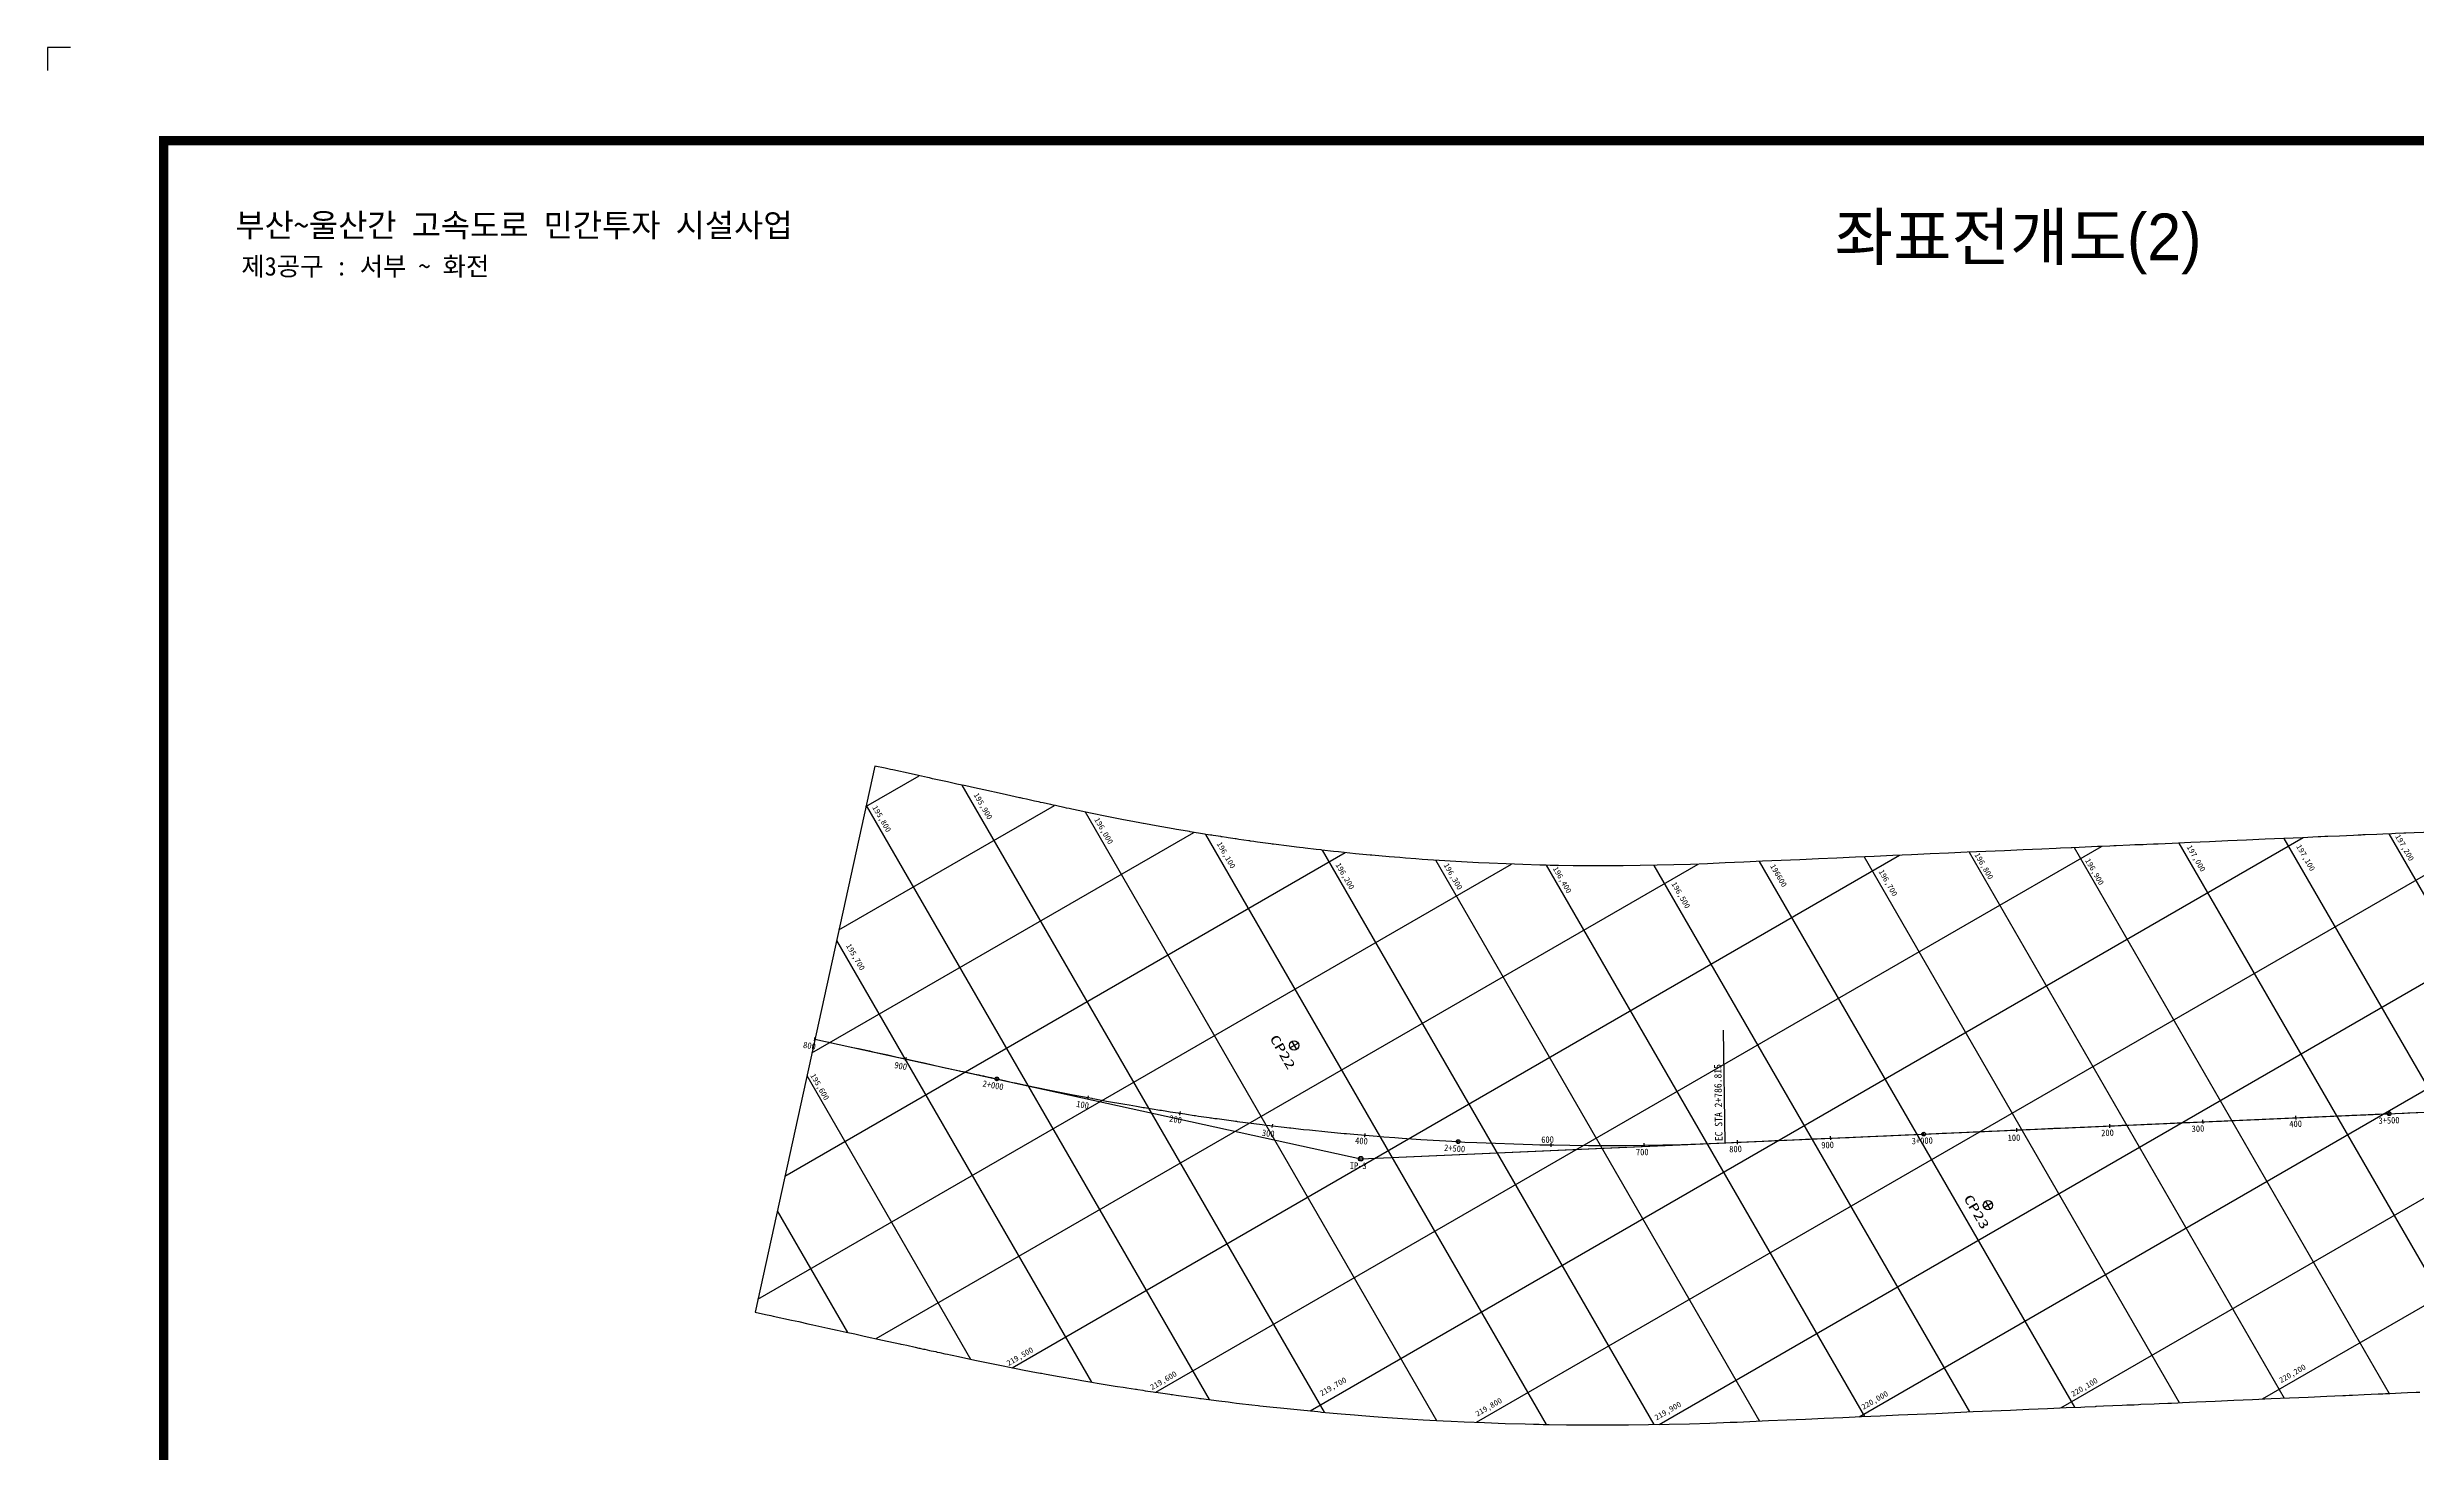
# Model space of a CAD drawing. Header units: feet. Extents: x 226743 to 230948, y 199106 to 202076.
# Drawn here: x 226743 to 229286, y 200568 to 202076 of the extents above; entities that cross this region are included whole.
import ezdxf
from ezdxf.enums import TextEntityAlignment as Align

# ---------------------------------------------------------------- set-up
doc = ezdxf.new("R2010")
doc.units = ezdxf.units.FT
doc.header["$LTSCALE"] = 10
doc.header["$MEASUREMENT"] = 0
for name, color, linetype in [('CA-ALGN-CNTL', 2, 'CONTINUOUS'), ('CA-ALGN-IPSM', 2, 'CONTINUOUS'), ('CA-ALGN-STSM', 2, 'CONTINUOUS'), ('CA-ALGN-SUBL', 1, 'CONTINUOUS'), ('CA-ALGN-SUBT', 2, 'CONTINUOUS'), ('CA-ALGN-TEXT', 3, 'CONTINUOUS'), ('CV-GRID-LINE', 1, 'CONTINUOUS'), ('CV-GRID-TEXT', 4, 'CONTINUOUS'), ('CV-SURV-SYMB', 3, 'CONTINUOUS'), ('CV-SURV-TEXT', 3, 'CONTINUOUS'), ('CX-BORD', 3, 'CONTINUOUS'), ('CX-BORD-LIN1', 4, 'CONTINUOUS'), ('CX-BORD-LIN2', 3, 'CONTINUOUS'), ('CX-BORD-TEX2', 7, 'CONTINUOUS'), ('CX-BORD-TEX3', 6, 'CONTINUOUS'), ('CX-MISC', 2, 'CONTINUOUS'), ('CZ-LIN1', 7, 'CONTINUOUS')]:
    doc.layers.add(name, color=color, linetype=linetype)
doc.styles.add('GHS', font='DotumChe.ttf')
doc.styles.add('HS', font='DotumChe.ttf')
doc.styles.add('RP2', font='DotumChe.ttf')
doc.styles.add('TB_TEXT', font='DotumChe.ttf')
doc.styles.add('TB_WBTXT', font='H2GTRE.TTF')
doc.styles.add('TB_WMTXT', font='DotumChe.ttf')

# ---------------------------------------------------------------- blocks, each defined once
blk = doc.blocks.new('CXBLKA1-KHCA')
at = {"layer": 'CX-BORD-LIN1', "const_width": 2}
blk.add_lwpolyline([(796, 0), (0, 0), (0, 554), (796, 554)], close=True, dxfattribs=at)
at = {"layer": 'CX-MISC'}
blk.add_lwpolyline([(-20, 574), (-25, 574), (-25, 569)], dxfattribs=at)
at = {"layer": 'CX-BORD-LIN1', "style": 'TB_TEXT'}
for tag, height, p in [('TR_RNUM4', 3, (285.11, 26.64)), ('TR_RDAT4', 3.5, (317.5, 27)), ('TR_DGN4', 3.5, (459.12, 27)), ('TR_CHK4', 3.5, (499.12, 27)), ('TR_APP4', 3.5, (539.12, 27)), ('TR_RNUM3', 3, (285.11, 20.64)), ('TR_RDAT3', 3.5, (317.5, 21)), ('TR_DGN3', 3.5, (459.12, 21)), ('TR_CHK3', 3.5, (499.12, 21)), ('TR_APP3', 3.5, (539.12, 21)), ('TR_RNUM2', 3, (285.11, 14.64)), ('TR_RDAT2', 3.5, (317.5, 15)), ('TR_DGN2', 3.5, (459.12, 15)), ('TR_CHK2', 3.5, (499.12, 15)), ('TR_APP2', 3.5, (539.12, 15)), ('TR_RDAT1', 3.5, (317.5, 9)), ('TR_DGN1', 3.5, (459.12, 9)), ('TR_CHK1', 3.5, (499.12, 9)), ('TR_APP1', 3.5, (539.12, 9)), ('TR_RNUM1', 3, (285.11, 8.64))]:
    blk.add_attdef(tag, text='', height=height, dxfattribs=at).set_placement(p, align=Align.MIDDLE_CENTER)
for tag, p in [('TR_RCON4', (342.3, 27)), ('TR_RCON3', (342.3, 21)), ('TR_RCON2', (342.3, 15)), ('TR_RCON1', (342.3, 9))]:
    blk.add_attdef(tag, text='', height=3.5, dxfattribs=at).set_placement(p, align=Align.MIDDLE_LEFT)
at = {"layer": 'CX-BORD-LIN2', "style": 'TB_TEXT'}
blk.add_attdef('TD_VERSION', text='', height=3, rotation=90, dxfattribs=at).set_placement((800.5, 48.01), align=Align.MIDDLE_CENTER)
at = {"layer": 'CX-BORD-TEX2', "style": 'TB_WMTXT'}
for tag, height, p in [('TB_CNAME', 5, (15.34, 531.83)), ('TB_CSCOP', 4, (16.63, 523.83))]:
    blk.add_attdef(tag, text='', height=height, dxfattribs=at).set_placement(p, align=Align.BOTTOM_LEFT)
at = {"layer": 'CX-BORD-TEX2', "style": 'TB_WBTXT'}
for tag, height, p in [('TB_MTITIL', 10, (398, 533.33)), ('TB_STITL', 7, (398, 518.33))]:
    blk.add_attdef(tag, text='', height=height, dxfattribs=at).set_placement(p, align=Align.MIDDLE_CENTER)
at = {"layer": 'CX-BORD-TEX3', "style": 'TB_TEXT'}
for tag, height, p in [('TD_DCOMP', 4.5, (217.5, 25)), ('TD_CSECT', 4.5, (611, 25)), ('TD_CDIST', 4.5, (656, 25)), ('TD_DNAME_TOP', 4.5, (755, 25)), ('TD_DNAME_MAIN', 4.5, (755, 19.01)), ('TD_CCOMP', 4.5, (217.5, 15)), ('TD_HSCAL', 4.5, (626.7, 15.24)), ('TD_VSCAL', 4.5, (655.78, 15.24)), ('TD_DNAME_BOT', 3, (755, 13.65)), ('TD_CNAME', 5, (65, 5.75)), ('TD_FIELD', 4.5, (182.5, 5.53)), ('TD_CSTEP', 4.5, (253.24, 5.53)), ('TD_DWGCODE', 4.5, (641, 5.39)), ('TD_DWGNO', 4.5, (755, 5.39))]:
    blk.add_attdef(tag, text='', height=height, dxfattribs=at).set_placement(p, align=Align.MIDDLE_CENTER)

msp = doc.modelspace()

# ---------------------------------------------------------------- linework, layer by layer
at = {"layer": 'CA-ALGN-CNTL'}
for points in [[(227567, 201011.4), (227578.2, 201008.9), (227583.8, 201007.7), (227586.5, 201007.1), (227606, 201002.8), (227613.9, 201001.1), (227623.6, 200999), (227625.6, 200998.6), (227629, 200997.8), (227645.1, 200994.3), (227655.1, 200992.1), (227664.6, 200990), (227674, 200987.9), (227684.2, 200985.7), (227703.7, 200981.4), (227722.3, 200977.4), (227723.3, 200977.1), (227725.9, 200976.6), (227729.7, 200975.7), (227738.6, 200973.8), (227742.8, 200972.9), (227744, 200972.6), (227744.9, 200972.4), (227747.9, 200971.8), (227749, 200971.5), (227754.1, 200970.4), (227756.1, 200970), (227758.4, 200969.4), (227760.9, 200968.9), (227762.3, 200968.6), (227765.3, 200967.9), (227770.4, 200966.8), (227773.2, 200966.2), (227776, 200965.6), (227779.4, 200964.8), (227781.9, 200964.3), (227801.4, 200960.2), (227821, 200956.2), (227840.7, 200952.3), (227847.9, 200950.9), (227860.3, 200948.5), (227864.1, 200947.8), (227864.8, 200947.7), (227867.5, 200947.2), (227880, 200944.9), (227899.7, 200941.4), (227904.1, 200940.7), (227912, 200939.3), (227919.4, 200938.1), (227920.8, 200937.9), (227937.1, 200935.2), (227939.1, 200934.9), (227944.6, 200934), (227946.4, 200933.7), (227948.1, 200933.4), (227956.9, 200932.1), (227957.5, 200932), (227958.9, 200931.8), (227963.8, 200931), (227965.8, 200930.7), (227973.9, 200929.5), (227975.5, 200929.3), (227978.7, 200928.8), (227990.2, 200927.1), (227991.4, 200927), (227992.6, 200926.8), (227996.2, 200926.3), (227998.5, 200926), (228001, 200925.6), (228016.3, 200923.6), (228018.3, 200923.3), (228019.3, 200923.2), (228020.3, 200923), (228038.1, 200920.7), (228047, 200919.6), (228051, 200919.1), (228055.2, 200918.6), (228058, 200918.3), (228070.4, 200916.8), (228076.3, 200916.2), (228077.8, 200916), (228091.2, 200914.5), (228097.7, 200913.8), (228117.6, 200911.8), (228134.8, 200910.1), (228136.7, 200910), (228137.5, 200909.9), (228157.4, 200908.1), (228170.4, 200907.1), (228177.4, 200906.5), (228189.3, 200905.6), (228197.3, 200905), (228217.3, 200903.6), (228237.2, 200902.4), (228257.2, 200901.3), (228264.5, 200900.9), (228277.2, 200900.3), (228297.2, 200899.5), (228317.1, 200898.8), (228337.1, 200898.2), (228344.9, 200898), (228349.7, 200897.9), (228350.3, 200897.9), (228354.3, 200897.8), (228355.1, 200897.8), (228357.1, 200897.8), (228360, 200897.7), (228377.1, 200897.5), (228397.1, 200897.3), (228417.1, 200897.3), (228421.6, 200897.3), (228426.1, 200897.3), (228433.1, 200897.3), (228437.1, 200897.3), (228457.1, 200897.6), (228477.1, 200897.9), (228497.1, 200898.4), (228517.1, 200899.1), (228537.1, 200899.8), (228543.9, 200900.1), (228557.1, 200900.7), (228577.1, 200901.6), (228597, 200902.4), (228617, 200903.3), (228637, 200904.2), (228657, 200905.1), (228677, 200905.9), (228696.9, 200906.8), (228716.9, 200907.7), (228736.9, 200908.6), (228756.9, 200909.4), (228776.9, 200910.3), (228796.8, 200911.2), (228816.8, 200912.1), (228836.8, 200912.9), (228856.8, 200913.8), (228876.8, 200914.7), (228896.7, 200915.6), (228912.2, 200916.2), (228916.7, 200916.4), (228928.2, 200916.9), (228928.9, 200917), (228929.4, 200917), (228936.7, 200917.3), (228956.7, 200918.2), (228961.7, 200918.4), (228969.7, 200918.8), (228974.2, 200919), (228976.7, 200919.1), (228991.2, 200919.7), (228996.7, 200919.9), (229005.6, 200920.3), (229009.6, 200920.5), (229016.6, 200920.8), (229021.6, 200921), (229036.6, 200921.7), (229056.6, 200922.6), (229076.6, 200923.4), (229096.6, 200924.3), (229116.5, 200925.2), (229136.5, 200926.1), (229156.5, 200926.9), (229176.5, 200927.8), (229193.5, 200928.6), (229196.5, 200928.7), (229200.5, 200928.9), (229203.5, 200929), (229204, 200929), (229216.4, 200929.6), (229231.4, 200930.2), (229236.4, 200930.4), (229239.4, 200930.6), (229241.4, 200930.7), (229243.4, 200930.7), (229243.9, 200930.8), (229256.4, 200931.3), (229258.4, 200931.4)], [(227567, 201011.4), (227578.2, 201008.9), (227583.8, 201007.7), (227586.5, 201007.1), (227606, 201002.8), (227613.9, 201001.1), (227623.6, 200999), (227625.6, 200998.6), (227629, 200997.8), (227645.1, 200994.3), (227655.1, 200992.1), (227664.6, 200990), (227674, 200987.9), (227684.2, 200985.7), (227703.7, 200981.4), (227722.3, 200977.4), (227723.3, 200977.1), (227725.9, 200976.6), (227729.7, 200975.7), (227738.6, 200973.8), (227742.8, 200972.9), (227744, 200972.6), (227744.9, 200972.4), (227747.9, 200971.8), (227749, 200971.5), (227754.1, 200970.4), (227756.1, 200970), (227758.4, 200969.4), (227760.9, 200968.9), (227762.3, 200968.6), (227765.3, 200967.9), (227770.4, 200966.8), (227773.2, 200966.2), (227776, 200965.6), (227779.4, 200964.8), (227781.9, 200964.3), (227801.4, 200960.2), (227821, 200956.2), (227840.7, 200952.3), (227847.9, 200950.9), (227860.3, 200948.5), (227864.1, 200947.8), (227864.8, 200947.7), (227867.5, 200947.2), (227880, 200944.9), (227899.7, 200941.4), (227904.1, 200940.7), (227912, 200939.3), (227919.4, 200938.1), (227920.8, 200937.9), (227937.1, 200935.2), (227939.1, 200934.9), (227944.6, 200934), (227946.4, 200933.7), (227948.1, 200933.4), (227956.9, 200932.1), (227957.5, 200932), (227958.9, 200931.8), (227963.8, 200931), (227965.8, 200930.7), (227973.9, 200929.5), (227975.5, 200929.3), (227978.7, 200928.8), (227990.2, 200927.1), (227991.4, 200927), (227992.6, 200926.8), (227996.2, 200926.3), (227998.5, 200926), (228001, 200925.6), (228016.3, 200923.6), (228018.3, 200923.3), (228019.3, 200923.2), (228020.3, 200923), (228038.1, 200920.7), (228047, 200919.6), (228051, 200919.1), (228055.2, 200918.6), (228058, 200918.3), (228070.4, 200916.8), (228076.3, 200916.2), (228077.8, 200916), (228091.2, 200914.5), (228097.7, 200913.8), (228117.6, 200911.8), (228134.8, 200910.1), (228136.7, 200910), (228137.5, 200909.9), (228157.4, 200908.1), (228170.4, 200907.1), (228177.4, 200906.5), (228189.3, 200905.6), (228197.3, 200905), (228217.3, 200903.6), (228237.2, 200902.4), (228257.2, 200901.3), (228264.5, 200900.9), (228277.2, 200900.3), (228297.2, 200899.5), (228317.1, 200898.8), (228337.1, 200898.2), (228344.9, 200898), (228349.7, 200897.9), (228350.3, 200897.9), (228354.3, 200897.8), (228355.1, 200897.8), (228357.1, 200897.8), (228360, 200897.7), (228377.1, 200897.5), (228397.1, 200897.3), (228417.1, 200897.3), (228421.6, 200897.3), (228426.1, 200897.3), (228433.1, 200897.3), (228437.1, 200897.3), (228457.1, 200897.6), (228477.1, 200897.9), (228497.1, 200898.4), (228517.1, 200899.1), (228537.1, 200899.8), (228543.9, 200900.1), (228557.1, 200900.7), (228577.1, 200901.6), (228597, 200902.4), (228617, 200903.3), (228637, 200904.2), (228657, 200905.1), (228677, 200905.9), (228696.9, 200906.8), (228716.9, 200907.7), (228736.9, 200908.6), (228756.9, 200909.4), (228776.9, 200910.3), (228796.8, 200911.2), (228816.8, 200912.1), (228836.8, 200912.9), (228856.8, 200913.8), (228876.8, 200914.7), (228896.7, 200915.6), (228912.2, 200916.2), (228916.7, 200916.4), (228928.2, 200916.9), (228928.9, 200917), (228929.4, 200917), (228936.7, 200917.3), (228956.7, 200918.2), (228961.7, 200918.4), (228969.7, 200918.8), (228974.2, 200919), (228976.7, 200919.1), (228991.2, 200919.7), (228996.7, 200919.9), (229005.6, 200920.3), (229009.6, 200920.5), (229016.6, 200920.8), (229021.6, 200921), (229036.6, 200921.7), (229056.6, 200922.6), (229076.6, 200923.4), (229096.6, 200924.3), (229116.5, 200925.2), (229136.5, 200926.1), (229156.5, 200926.9), (229176.5, 200927.8), (229193.5, 200928.6), (229196.5, 200928.7), (229200.5, 200928.9), (229203.5, 200929), (229204, 200929), (229216.4, 200929.6), (229231.4, 200930.2), (229236.4, 200930.4), (229239.4, 200930.6), (229241.4, 200930.7), (229243.4, 200930.7), (229243.9, 200930.8), (229256.4, 200931.3), (229262.9, 200931.6), (229272.4, 200932), (229276.4, 200932.2), (229285.4, 200932.6), (229287.4, 200932.7)], [(228019.3, 200923.2), (228020.3, 200923), (228038.1, 200920.7), (228047, 200919.6), (228051, 200919.1), (228055.2, 200918.6), (228058, 200918.3), (228070.4, 200916.8), (228076.3, 200916.2), (228077.8, 200916), (228091.2, 200914.5), (228097.7, 200913.8), (228117.6, 200911.8), (228134.8, 200910.1), (228136.7, 200910), (228137.5, 200909.9), (228157.4, 200908.1), (228170.4, 200907.1), (228177.4, 200906.5), (228189.3, 200905.6), (228197.3, 200905), (228217.3, 200903.6), (228237.2, 200902.4), (228257.2, 200901.3), (228264.5, 200900.9), (228277.2, 200900.3), (228297.2, 200899.5), (228317.1, 200898.8), (228337.1, 200898.2), (228344.9, 200898), (228349.7, 200897.9), (228350.3, 200897.9), (228354.3, 200897.8), (228355.1, 200897.8), (228357.1, 200897.8), (228360, 200897.7), (228377.1, 200897.5), (228397.1, 200897.3), (228417.1, 200897.3), (228421.6, 200897.3), (228426.1, 200897.3), (228433.1, 200897.3), (228437.1, 200897.3), (228457.1, 200897.6), (228477.1, 200897.9), (228497.1, 200898.4), (228517.1, 200899.1), (228537.1, 200899.8), (228543.9, 200900.1), (228557.1, 200900.7), (228577.1, 200901.6), (228597, 200902.4), (228617, 200903.3), (228637, 200904.2), (228657, 200905.1), (228677, 200905.9), (228696.9, 200906.8), (228716.9, 200907.7), (228736.9, 200908.6), (228756.9, 200909.4), (228776.9, 200910.3), (228796.8, 200911.2), (228816.8, 200912.1), (228836.8, 200912.9), (228856.8, 200913.8), (228876.8, 200914.7), (228896.7, 200915.6), (228912.2, 200916.2), (228916.7, 200916.4), (228928.2, 200916.9), (228928.9, 200917), (228929.4, 200917), (228936.7, 200917.3), (228956.7, 200918.2), (228961.7, 200918.4), (228969.7, 200918.8), (228974.2, 200919), (228976.7, 200919.1), (228991.2, 200919.7), (228996.7, 200919.9), (229005.6, 200920.3), (229009.6, 200920.5), (229016.6, 200920.8), (229021.6, 200921), (229036.6, 200921.7), (229056.6, 200922.6), (229076.6, 200923.4), (229096.6, 200924.3), (229116.5, 200925.2), (229136.5, 200926.1), (229156.5, 200926.9)]]:
    msp.add_lwpolyline(points, dxfattribs=at)
at = {"layer": 'CA-ALGN-IPSM', "linetype": 'Continuous'}
for radius in [2.5, 2]:
    msp.add_circle((228152.8, 200883), radius, dxfattribs=at)
at = {"layer": 'CA-ALGN-STSM', "linetype": 'Continuous'}
for p, q in [((227566.5, 201009.4), (227567.4, 201013.4)), ((227566.5, 201009.4), (227567.4, 201013.4)), ((227566.5, 201009.4), (227567.4, 201013.4)), ((227664.2, 200988), (227665.1, 200991.9)), ((227664.2, 200988), (227665.1, 200991.9)), ((227664.2, 200988), (227665.1, 200991.9)), ((227761.9, 200966.6), (227762.8, 200970.5)), ((227761.9, 200966.6), (227762.8, 200970.5)), ((227761.9, 200966.6), (227762.8, 200970.5)), ((227761.9, 200966.6), (227762.8, 200970.5)), ((227761.9, 200966.6), (227762.8, 200970.5)), ((227761.9, 200966.6), (227762.8, 200970.5)), ((227859.9, 200946.6), (227860.7, 200950.5)), ((227859.9, 200946.6), (227860.7, 200950.5)), ((227859.9, 200946.6), (227860.7, 200950.5)), ((227958.6, 200929.8), (227959.2, 200933.8)), ((227958.6, 200929.8), (227959.2, 200933.8)), ((227958.6, 200929.8), (227959.2, 200933.8)), ((229056.7, 200920.6), (229056.5, 200924.6)), ((229056.7, 200920.6), (229056.5, 200924.6)), ((229056.7, 200920.6), (229056.5, 200924.6)), ((229156.6, 200924.9), (229156.4, 200928.9)), ((229156.6, 200924.9), (229156.4, 200928.9)), ((229156.6, 200924.9), (229156.4, 200928.9)), ((229256.5, 200929.3), (229256.3, 200933.3)), ((229256.5, 200929.3), (229256.3, 200933.3)), ((229256.5, 200929.3), (229256.3, 200933.3)), ((229256.5, 200929.3), (229256.3, 200933.3)), ((228057.8, 200916.3), (228058.3, 200920.2)), ((228057.8, 200916.3), (228058.3, 200920.2)), ((228057.8, 200916.3), (228058.3, 200920.2)), ((228157.3, 200906.1), (228157.6, 200910.1)), ((228157.3, 200906.1), (228157.6, 200910.1)), ((228157.3, 200906.1), (228157.6, 200910.1)), ((228257.1, 200899.3), (228257.3, 200903.3)), ((228257.1, 200899.3), (228257.3, 200903.3)), ((228257.1, 200899.3), (228257.3, 200903.3)), ((228257.1, 200899.3), (228257.3, 200903.3)), ((228257.1, 200899.3), (228257.3, 200903.3)), ((228257.1, 200899.3), (228257.3, 200903.3)), ((228357.1, 200895.8), (228357.2, 200899.8)), ((228357.1, 200895.8), (228357.2, 200899.8)), ((228357.1, 200895.8), (228357.2, 200899.8)), ((228457.2, 200895.6), (228457.1, 200899.6)), ((228457.2, 200895.6), (228457.1, 200899.6)), ((228457.2, 200895.6), (228457.1, 200899.6)), ((228557.2, 200898.7), (228557, 200902.7)), ((228557.2, 200898.7), (228557, 200902.7)), ((228657.1, 200903.1), (228656.9, 200907.1)), ((228657.1, 200903.1), (228656.9, 200907.1)), ((228657.1, 200903.1), (228656.9, 200907.1)), ((228757, 200907.4), (228756.8, 200911.4)), ((228757, 200907.4), (228756.8, 200911.4)), ((228757, 200907.4), (228756.8, 200911.4)), ((228757, 200907.4), (228756.8, 200911.4)), ((228757, 200907.4), (228756.8, 200911.4)), ((228757, 200907.4), (228756.8, 200911.4)), ((228856.9, 200911.8), (228856.7, 200915.8)), ((228856.9, 200911.8), (228856.7, 200915.8)), ((228856.9, 200911.8), (228856.7, 200915.8)), ((228956.8, 200916.2), (228956.6, 200920.2)), ((228956.8, 200916.2), (228956.6, 200920.2)), ((228956.8, 200916.2), (228956.6, 200920.2))]:
    msp.add_line(p, q, dxfattribs=at)
for centre in [(227762.3, 200968.6), (227762.3, 200968.6), (227762.3, 200968.6), (229256.4, 200931.3), (229256.4, 200931.3), (228257.2, 200901.3), (228257.2, 200901.3), (228257.2, 200901.3), (228756.9, 200909.4), (228756.9, 200909.4), (228756.9, 200909.4)]:
    msp.add_circle(centre, 2, dxfattribs=at)
at = {"layer": 'CA-ALGN-SUBL', "linetype": 'Continuous'}
msp.add_line((228543.9, 200900.1), (228541.9, 201021), dxfattribs=at)
msp.add_line((228543.9, 200900.1), (228541.9, 201021), dxfattribs=at)
at = {"layer": 'CA-ALGN-SUBL'}
for points in [[(227567, 201011.4), (228152.8, 200883), (229156.5, 200926.9)], [(227567, 201011.4), (228152.8, 200883), (229258.4, 200931.4)], [(227567, 201011.4), (228152.8, 200883), (229955.7, 200961.9)]]:
    msp.add_lwpolyline(points, dxfattribs=at)
at = {"layer": 'CV-GRID-LINE'}
for p, q in [((227621.6, 201260.9), (227679, 201294)), ((227724.8, 201283.9), (228113.4, 200610.9)), ((227592.7, 201128.7), (227824, 201262.2)), ((227621.9, 201262.1), (227990.1, 200624.4)), ((227856.9, 201255.1), (228233.9, 200602.1)), ((228687.6, 200606.1), (229813.2, 201256)), ((227563.7, 200996.5), (227973.7, 201233.2)), ((227986.2, 201231.1), (228351.9, 200597.8)), ((228098.3, 200612.3), (229164, 201227.6)), ((228277.1, 200600.1), (229380.4, 201237)), ((228473.2, 200597.8), (229596.8, 201246.5)), ((229256.1, 201231.6), (229594.3, 200645.8)), ((227534.7, 200864.3), (228136.1, 201211.5)), ((227778.7, 200658.7), (228731.1, 201208.6)), ((227933, 200632.3), (228947.6, 201218.1)), ((228111.5, 201214.1), (228467.4, 200597.7)), ((228233.3, 201203.2), (228580.7, 200601.4)), ((228580.4, 201202), (228918.6, 200616.2)), ((228693, 201206.9), (229031.2, 200621.2)), ((228805.6, 201211.9), (229143.8, 200626.1)), ((228904, 200615.6), (229944.6, 201216.4)), ((228918.3, 201216.8), (229256.4, 200631)), ((229030.9, 201221.7), (229369.1, 200636)), ((229143.5, 201226.7), (229481.7, 200640.9)), ((227505.7, 200732.1), (228314.6, 201199)), ((227632.7, 200689.9), (228514.9, 201199.2)), ((228351.8, 201197.9), (228693.3, 200606.4)), ((228467.3, 201197.8), (228806, 200611.3)), ((227590.1, 201117.1), (227863.8, 200643.2)), ((229120.4, 200625.1), (229949.5, 201103.7)), ((227558.4, 200972.2), (227734.1, 200667.8)), ((227526.6, 200827.2), (227602, 200696.6))]:
    msp.add_line(p, q, dxfattribs=at)
at = {"layer": 'CV-SURV-SYMB', "linetype": 'Continuous'}
for p, q in [((228076.8, 201002), (228085.5, 201007)), ((228076.8, 201002), (228085.5, 201007)), ((228078.7, 201008.8), (228083.7, 201000.2)), ((228078.7, 201008.8), (228083.7, 201000.2)), ((228821.5, 200830.5), (228830.2, 200835.5)), ((228821.5, 200830.5), (228830.2, 200835.5)), ((228823.4, 200837.3), (228828.4, 200828.6)), ((228823.4, 200837.3), (228828.4, 200828.6))]:
    msp.add_line(p, q, dxfattribs=at)
for centre in [(228081.2, 201004.5), (228081.2, 201004.5), (228825.9, 200833), (228825.9, 200833)]:
    msp.add_circle(centre, 5, dxfattribs=at)
at = {"layer": 'CZ-LIN1'}
msp.add_lwpolyline([(229303.2, 201233.6), (229283.2, 201232.8), (229274.3, 201232.4), (229272.3, 201232.3), (229263.3, 201231.9), (229259.3, 201231.7), (229249.8, 201231.3), (229243.3, 201231), (229230.8, 201230.5), (229230.3, 201230.5), (229228.3, 201230.4), (229226.3, 201230.3), (229223.3, 201230.1), (229218.3, 201229.9), (229203.3, 201229.3), (229190.8, 201228.7), (229190.3, 201228.7), (229187.3, 201228.6), (229183.3, 201228.4), (229180.3, 201228.3), (229163.4, 201227.5), (229143.4, 201226.6), (229123.4, 201225.8), (229103.4, 201224.9), (229083.4, 201224), (229063.5, 201223.2), (229043.5, 201222.3), (229023.5, 201221.4), (229008.5, 201220.7), (229003.5, 201220.5), (228996.5, 201220.2), (228992.5, 201220), (228983.5, 201219.7), (228978, 201219.4), (228963.5, 201218.8), (228961.1, 201218.7), (228956.6, 201218.5), (228948.6, 201218.1), (228943.6, 201217.9), (228923.6, 201217), (228916.3, 201216.7), (228915.8, 201216.7), (228915.1, 201216.7), (228903.6, 201216.2), (228899.1, 201216), (228883.6, 201215.3), (228863.6, 201214.4), (228843.7, 201213.5), (228823.7, 201212.7), (228803.7, 201211.8), (228783.7, 201210.9), (228763.7, 201210), (228743.8, 201209.2), (228723.8, 201208.3), (228703.8, 201207.4), (228683.8, 201206.5), (228663.8, 201205.7), (228643.9, 201204.8), (228623.9, 201203.9), (228603.9, 201203), (228583.9, 201202.2), (228563.9, 201201.3), (228544, 201200.4), (228530.9, 201199.8), (228525, 201199.6), (228506.7, 201198.9), (228488.7, 201198.3), (228470.7, 201197.9), (228452.7, 201197.5), (228434.3, 201197.3), (228431.2, 201197.3), (228424.7, 201197.3), (228420.7, 201197.3), (228417.1, 201197.3), (228398.7, 201197.3), (228380.6, 201197.4), (228364.9, 201197.7), (228362.7, 201197.7), (228360.9, 201197.7), (228360.2, 201197.8), (228356.5, 201197.8), (228356.1, 201197.8), (228351.8, 201197.9), (228345, 201198.1), (228326.7, 201198.6), (228308.7, 201199.3), (228290.5, 201200), (228279.2, 201200.6), (228273.1, 201200.9), (228254.8, 201201.9), (228236.8, 201203), (228218.6, 201204.2), (228211.8, 201204.7), (228200.8, 201205.6), (228194.8, 201206.1), (228183.1, 201207), (228164.6, 201208.7), (228164.3, 201208.7), (228163, 201208.8), (228147.2, 201210.3), (228128.9, 201212.2), (228123.6, 201212.8), (228111, 201214.2), (228110.1, 201214.3), (228104.8, 201214.9), (228093.2, 201216.2), (228091, 201216.5), (228087.2, 201216.9), (228083.7, 201217.4), (228075.8, 201218.4), (228059.1, 201220.5), (228058.6, 201220.6), (228057.7, 201220.7), (228056.3, 201220.9), (228041.9, 201222.8), (228039.9, 201223.1), (228037.9, 201223.4), (228034.6, 201223.9), (228033.6, 201224), (228032.7, 201224.1), (228021.8, 201225.7), (228019.2, 201226.1), (228017.9, 201226.3), (228010.3, 201227.4), (228008.8, 201227.6), (228004.2, 201228.3), (228003, 201228.5), (228002.7, 201228.6), (227994.4, 201229.9), (227993.1, 201230.1), (227991.5, 201230.3), (227986.4, 201231.1), (227985.1, 201231.3), (227969.6, 201233.9), (227968.9, 201234), (227962.1, 201235.1), (227954.9, 201236.3), (227951.3, 201237), (227933.1, 201240.2), (227921.7, 201242.3), (227919.6, 201242.7), (227919.1, 201242.8), (227915.8, 201243.4), (227904.3, 201245.6), (227898.2, 201246.7), (227880.2, 201250.3), (227862.6, 201253.9), (227844.5, 201257.7), (227842.8, 201258.1), (227839.7, 201258.8), (227837.1, 201259.3), (227834.6, 201259.9), (227829.5, 201261), (227826.6, 201261.6), (227825.1, 201261.9), (227822.6, 201262.5), (227820.3, 201263), (227818.3, 201263.4), (227813.3, 201264.5), (227812.1, 201264.8), (227809.2, 201265.4), (227808.2, 201265.7), (227807, 201265.9), (227802.8, 201266.8), (227793.9, 201268.8), (227790.1, 201269.6), (227787.5, 201270.2), (227786.5, 201270.4), (227767.9, 201274.5), (227748.4, 201278.8), (227738.3, 201281), (227728.9, 201283), (227719.3, 201285.1), (227709.3, 201287.3), (227693.2, 201290.8), (227689.8, 201291.6), (227687.8, 201292), (227678.1, 201294.2), (227670.3, 201295.9), (227650.7, 201300.2), (227648, 201300.8), (227642.4, 201302), (227631.2, 201304.4), (227502.7, 200718.4), (227502.7, 200718.4), (227514, 200715.9), (227519.5, 200714.7), (227522.3, 200714.1), (227541.8, 200709.8), (227549.6, 200708.1), (227559.4, 200705.9), (227561.3, 200705.5), (227564.8, 200704.8), (227580.9, 200701.2), (227590.8, 200699), (227600.4, 200696.9), (227609.8, 200694.9), (227620, 200692.7), (227639.5, 200688.4), (227658.1, 200684.3), (227659, 200684.1), (227661.7, 200683.5), (227665.5, 200682.7), (227674.4, 200680.7), (227678.6, 200679.8), (227679.7, 200679.6), (227680.7, 200679.3), (227683.6, 200678.7), (227684.8, 200678.4), (227689.9, 200677.3), (227691.9, 200676.9), (227694.2, 200676.4), (227696.6, 200675.9), (227698.1, 200675.5), (227701, 200674.9), (227706.3, 200673.7), (227709.2, 200673.1), (227712.4, 200672.4), (227716.1, 200671.6), (227719.2, 200670.9), (227740.3, 200666.5), (227761.9, 200662.1), (227783.1, 200657.9), (227791.6, 200656.2), (227804.8, 200653.7), (227809.2, 200652.9), (227810.1, 200652.7), (227813.2, 200652.2), (227826.9, 200649.7), (227848, 200645.9), (227853.3, 200645), (227861.9, 200643.5), (227869.9, 200642.2), (227871.9, 200641.9), (227889.2, 200639), (227891.8, 200638.6), (227897.7, 200637.7), (227899.8, 200637.4), (227901.8, 200637), (227911.1, 200635.6), (227912, 200635.5), (227913.6, 200635.2), (227918.9, 200634.4), (227921.3, 200634), (227929.9, 200632.8), (227931.8, 200632.5), (227935.5, 200631.9), (227947.7, 200630.2), (227949.3, 200629.9), (227950.7, 200629.8), (227954.5, 200629.2), (227957, 200628.9), (227960.2, 200628.4), (227976.3, 200626.2), (227978.8, 200625.9), (227979.9, 200625.8), (227981.4, 200625.6), (228000.4, 200623.1), (228010.3, 200621.9), (228014.8, 200621.3), (228019.4, 200620.8), (228022.7, 200620.4), (228036, 200618.8), (228042.6, 200618.1), (228044.6, 200617.8), (228058.9, 200616.3), (228066.5, 200615.5), (228088, 200613.3), (228106.7, 200611.5), (228109.1, 200611.2), (228110.5, 200611.1), (228131.7, 200609.2), (228146, 200608), (228154, 200607.4), (228166.9, 200606.4), (228176.1, 200605.7), (228197.7, 200604.3), (228219.7, 200602.9), (228241.3, 200601.7), (228249.8, 200601.3), (228263.8, 200600.6), (228285.6, 200599.7), (228307.6, 200598.9), (228329.3, 200598.3), (228338.1, 200598.1), (228343.3, 200598), (228344.2, 200598), (228348.4, 200597.9), (228349.4, 200597.9), (228351.6, 200597.8), (228355.1, 200597.8), (228373.6, 200597.5), (228395.6, 200597.3), (228417.2, 200597.3), (228422.5, 200597.3), (228427.5, 200597.3), (228435.1, 200597.3), (228440, 200597.4), (228461.6, 200597.6), (228483.6, 200598), (228505.6, 200598.6), (228527.5, 200599.2), (228549.2, 200600.1), (228556.8, 200600.4), (228570.2, 200601), (228590.2, 200601.9), (228610.2, 200602.7), (228630.1, 200603.6), (228650.1, 200604.5), (228670.1, 200605.4), (228690.1, 200606.2), (228710.1, 200607.1), (228730, 200608), (228750, 200608.9), (228770, 200609.7), (228790, 200610.6), (228810, 200611.5), (228829.9, 200612.4), (228849.9, 200613.2), (228869.9, 200614.1), (228889.9, 200615), (228909.9, 200615.9), (228925.4, 200616.5), (228929.8, 200616.7), (228941.3, 200617.2), (228942, 200617.3), (228942.5, 200617.3), (228949.8, 200617.6), (228969.8, 200618.5), (228974.8, 200618.7), (228982.8, 200619), (228987.3, 200619.2), (228989.8, 200619.4), (229004.3, 200620), (229009.8, 200620.2), (229018.8, 200620.6), (229022.8, 200620.8), (229029.8, 200621.1), (229034.7, 200621.3), (229049.7, 200622), (229069.7, 200622.8), (229089.7, 200623.7), (229109.7, 200624.6), (229129.7, 200625.5), (229149.6, 200626.3), (229169.6, 200627.2), (229189.6, 200628.1), (229206.6, 200628.8), (229209.6, 200629), (229213.6, 200629.1), (229216.6, 200629.3), (229217.1, 200629.3), (229229.6, 200629.8), (229244.5, 200630.5), (229249.5, 200630.7), (229252.5, 200630.9), (229254.5, 200630.9), (229256.5, 200631), (229257, 200631.1), (229269.5, 200631.6), (229276, 200631.9), (229285.5, 200632.3), (229289.5, 200632.5)], dxfattribs=at)

# ---------------------------------------------------------------- block references
at = {"layer": 'CX-BORD'}
ref = msp.add_blockref('CXBLKA1-KHCA', (226868.2, 199205.7), dxfattribs=dict(at, xscale=5, yscale=4.999999999996866))
ref.add_attrib('TB_MTITIL', '좌표전개도(2)', dxfattribs={"layer": 'CX-BORD-TEX2', "height": 50, "style": 'TB_WBTXT', "oblique": 360}).set_placement((228858.2, 201872.3), align=Align.MIDDLE_CENTER)
ref.add_attrib('TB_CNAME', '부산~울산간 고속도로 민간투자 시설사업', dxfattribs={"layer": 'CX-BORD-TEX2', "height": 25, "style": 'TB_WMTXT', "oblique": 360}).set_placement((226945, 201864.8), align=Align.BOTTOM_LEFT)
ref.add_attrib('TB_CSCOP', '제3공구 : 서부 ~ 화전', dxfattribs={"layer": 'CX-BORD-TEX2', "height": 20, "style": 'TB_WMTXT', "oblique": 360}).set_placement((226951.4, 201824.8), align=Align.BOTTOM_LEFT)

# ---------------------------------------------------------------- texts
at = {"layer": 'CA-ALGN-SUBT', "style": 'GHS'}
msp.add_text('EC STA 2+786.815', height=8, rotation=90.9479, dxfattribs=at).set_placement((228541.1, 200901.9))
msp.add_text('EC STA 2+786.815', height=8, rotation=90.9479, dxfattribs=at).set_placement((228541.1, 200901.9))
at = {"layer": 'CA-ALGN-TEXT', "style": 'GHS'}
for s, rotation, p in [('800', 349.9638, (227553.9, 201002)), ('800', 349.9638, (227553.9, 201002)), ('800', 349.9638, (227553.9, 201002)), ('900', 349.9638, (227651.8, 200980.3)), ('900', 349.9638, (227651.8, 200980.3)), ('900', 349.9638, (227651.8, 200980.3)), ('2+000', 349.9638, (227746.5, 200960.4)), ('2+000', 349.9638, (227746.5, 200960.4)), ('2+000', 349.9638, (227746.5, 200960.4)), ('100', 349.9638, (227847, 200938.7)), ('100', 349.9638, (227847, 200938.7)), ('100', 349.9638, (227847, 200938.7)), ('200', 349.9638, (227946.8, 200923)), ('200', 349.9638, (227946.8, 200923)), ('200', 349.9638, (227946.8, 200923)), ('400', 1.8747, (229149.4, 200916.7)), ('400', 1.8747, (229149.4, 200916.7)), ('400', 1.8747, (229149.4, 200916.7)), ('3+500', 1.8747, (229245.1, 200920.3)), ('3+500', 1.8747, (229245.1, 200920.3)), ('300', 353.3279, (228046.4, 200907.5)), ('300', 353.3279, (228046.4, 200907.5)), ('300', 353.3279, (228046.4, 200907.5)), ('400', 355.9373, (228146.5, 200899.1)), ('400', 355.9373, (228146.5, 200899.1)), ('400', 355.9373, (228146.5, 200899.1)), ('2+500', 355.9373, (228242, 200891.4)), ('2+500', 355.9373, (228242, 200891.4)), ('2+500', 355.9373, (228242, 200891.4)), ('600', 1.8747, (228346.6, 200899.8)), ('600', 1.8747, (228346.6, 200899.8)), ('600', 1.8747, (228346.6, 200899.8)), ('800', 1.8747, (228548.3, 200889.7)), ('800', 1.8747, (228548.3, 200889.7)), ('900', 1.8747, (228647.1, 200894)), ('900', 1.8747, (228647.1, 200894)), ('900', 1.8747, (228647.1, 200894)), ('3+000', 1.8747, (228744.2, 200898.4)), ('3+000', 1.8747, (228744.2, 200898.4)), ('3+000', 1.8747, (228744.2, 200898.4)), ('100', 1.8747, (228847.1, 200901.8)), ('100', 1.8747, (228847.1, 200901.8)), ('100', 1.8747, (228847.1, 200901.8)), ('200', 1.8747, (228947.5, 200907.1)), ('200', 1.8747, (228947.5, 200907.1)), ('200', 1.8747, (228947.5, 200907.1)), ('300', 1.8747, (229044.6, 200911.6)), ('300', 1.8747, (229044.6, 200911.6)), ('300', 1.8747, (229044.6, 200911.6)), ('IP-3', 359.236, (228141, 200872.1)), ('700', 1.8747, (228448.2, 200886.4)), ('700', 1.8747, (228448.2, 200886.4)), ('700', 1.8747, (228448.2, 200886.4))]:
    msp.add_text(s, height=7, rotation=rotation, dxfattribs=at).set_placement(p)
at = {"layer": 'CV-GRID-TEXT', "style": 'HS'}
for s, rotation, p in [('195,800', 300, (227628.3, 201260)), ('195,900', 300, (227737, 201273.5)), ('196,000', 300, (227866.6, 201247)), ('197,200', 300, (229262.7, 201229)), ('196,100', 300, (227997.9, 201221)), ('196,800', 300, (228811.2, 201209.2)), ('196,900', 300, (228929.9, 201203.1)), ('197,000', 300, (229038.9, 201217.5)), ('197,100', 300, (229156.5, 201218.2)), ('196,200', 300, (228125.5, 201198.4)), ('196,300', 300, (228241.5, 201198.1)), ('196,400', 300, (228358.6, 201194.4)), ('196,500', 300, (228485.9, 201178)), ('196600', 300, (228591.9, 201197.1)), ('196,700', 300, (228708.3, 201191.1)), ('195,700', 300, (227600.1, 201111.6)), ('195,600', 300, (227561.8, 200972.3)), ('219,500', 30, (227774.8, 200660.4)), ('219,600', 30, (227928.8, 200634.6)), ('219,700', 30, (228110.9, 200628.1)), ('220,100', 30, (228917.2, 200627.4)), ('220,200', 30, (229140.5, 200642)), ('219,800', 30, (228277.9, 200606.1)), ('219,900', 30, (228470.2, 200602)), ('220,000', 30, (228692.2, 200613.4))]:
    msp.add_text(s, height=6, rotation=rotation, dxfattribs=at).set_placement(p)
at = {"layer": 'CV-SURV-TEXT', "style": 'RP2', "width": 1.466797}
for s, p, p2 in [('CP22', (228054.7, 201012.3), (228074.7, 200977.7)), ('CP22', (228054.7, 201012.3), (228074.7, 200977.7)), ('CP23', (228799.4, 200840.8), (228819.4, 200806.1)), ('CP23', (228799.4, 200840.8), (228819.4, 200806.1))]:
    msp.add_text(s, height=10, rotation=300, dxfattribs=at).set_placement(p, p2, align=Align.FIT)

doc.saveas('drawing.dxf')
